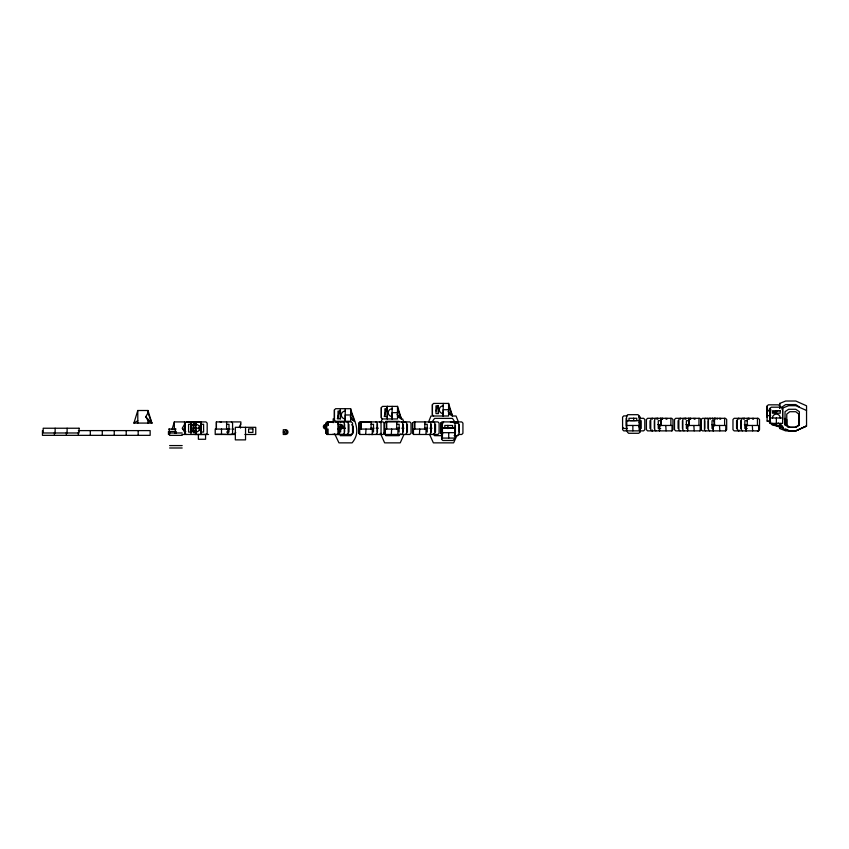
<?xml version="1.0" encoding="UTF-8"?>
<svg xmlns="http://www.w3.org/2000/svg" width="849" height="849" viewBox="0 0 849 849"><rect width="100%" height="100%" fill="white"/><g stroke="black" fill="none" stroke-linecap="round" stroke-linejoin="round"><path stroke-width="1.27" d="M137.793 423.078L137.793 410.502L147.991 410.502L151.865 423.078L133.919 423.078L137.793 410.502M147.991 423.078L147.991 420.669L145.763 416.785L147.991 412.901L147.991 410.502M186.175 434.476L184.976 433.287L184.986 423.099L186.175 421.911L205.989 421.911L207.177 423.099L207.177 433.287L205.989 434.476L194.676 434.476M190.983 431.971L190.993 421.911L190.983 434.486M195.779 431.112L193.328 431.112L193.328 431.77L195.779 431.833M193.328 429.159L193.328 430.432L195.779 430.432M193.328 427.238L193.328 428.193L200.109 428.193M193.392 431.897L193.392 428.193M193.392 425.901L193.392 424.5M196.098 421.911L195.779 423.757L193.328 423.672L193.328 432.725L195.779 432.725M201.192 428.193L201.192 434.476L201.192 421.911L186.175 421.911M201.192 427.726L201.192 426.4M216.389 428.787L216.389 421.911L240.883 421.911L240.883 424.309L239.206 427.227M221.186 422.123L220.071 421.911M226.598 421.911L226.577 429.488M327.205 434.476L326.005 433.287L326.005 423.099L327.205 421.911L351.359 421.911L352.547 423.099L352.547 433.287L351.359 434.476L326.897 434.476L326.897 429.074M328.075 425.052L328.075 421.911L328.075 425.487M332.872 422.123L327.205 421.911M345.225 408.698L345.225 421.263L345.225 414.981L350.637 414.981L350.637 421.263L335.62 421.263L334.421 420.075L334.421 409.887L335.62 408.698L350.637 408.698C353.8 420.86 361.865 431.165 352.112 442.86L338.942 442.86L334.686 433.807M336.82 421.911L335.705 421.911M338.284 421.911L338.284 434.476L338.284 421.911L338.263 424.309L341.839 424.649A2.377 2.377 0 0 1 340.651 429.074L337.626 429.074M340.428 418.748L340.428 409.95M341.149 421.911L340.035 421.911M350.637 414.514L350.637 413.187M360.029 434.476L358.84 433.287L358.84 423.099L360.029 421.911L383.111 421.911L384.3 423.099L384.3 433.287L383.111 434.476L359.721 434.476L359.721 429.074L372.297 429.074L372.297 434.476M360.899 428.787L360.899 421.911L360.91 429.074M368.105 422.123L360.029 421.911M369.644 421.911L368.53 421.911M371.109 421.911L371.087 429.488M382.517 418.95L381.328 417.761L381.328 407.573L382.517 406.384L397.534 406.384L401.407 418.95L402.628 418.95L404.06 422.537M385.658 434.476L384.47 433.287L384.47 423.099L385.658 421.911L409.812 421.911L411.012 423.099L411.012 433.287L409.812 434.476L385.361 434.476L385.361 429.074L397.926 429.074L397.926 434.476M386.539 428.787L386.539 421.911L386.539 429.074M387.335 406.384L387.335 418.95L387.335 406.384L384.236 416.435M396.748 421.911L396.727 429.488M397.534 412.2L397.534 410.874M413.76 434.476L412.572 433.287L412.572 423.099L413.76 421.911L437.914 421.911L439.113 423.099L439.113 433.287L437.914 434.476L413.463 434.476L413.463 429.074L426.028 429.074L426.028 434.476M414.641 428.787L414.641 421.911L414.641 429.074M424.85 421.911L424.818 429.488M433.584 415.999L432.396 414.8L432.396 404.623L433.584 403.424L448.601 403.424L452.475 415.999L456.04 415.999L458.428 421.964M438.402 413.484L438.402 405.939M441.915 434.476L440.727 433.287L440.727 423.099L441.915 421.911L461.729 421.911L462.928 423.099L462.928 433.287L461.729 434.476L458.025 434.476M454.183 439.294L452.995 440.493L442.807 440.493L441.618 439.294L441.618 434.486M441.618 430.793L441.618 429.371M442.425 433.277L442.425 434.391L442.637 433.277M442.796 423.311L441.618 424.277L441.618 439.294M448.601 409.25L448.601 407.913M626.169 426.06L626.169 418.292M636.75 420.69L636.75 418.27L628.982 418.27L628.982 420.69L626.573 420.637L626.573 430.878L626.583 415.872L627.772 414.683L637.949 414.683L639.148 415.872L639.148 427.196M627.39 432.099L628.589 433.287L638.766 433.287L639.955 432.099L639.955 422.484L639.117 422.484M639.955 422.176L639.955 420.754M650.005 428.469L650.005 420.701M652.403 419.151L652.403 418.302M654.335 428.48L654.335 420.711M656.744 419.151L656.744 418.313M657.805 418.302L657.805 419.151L657.497 418.302M659.493 425.476L659.493 430.878L659.493 425.476L672.058 425.476L672.058 430.878L647.607 430.878L646.407 429.679L646.407 419.502L647.607 418.302L671.761 418.313L672.949 419.502L672.949 429.679L671.761 430.878M660.692 428.48L658.283 428.48L658.283 420.711L660.692 420.711L660.671 425.476L660.671 418.302L660.692 425.89M662.146 418.313L662.146 419.151L661.827 418.313M678.096 428.469L678.096 420.701M680.505 419.151L680.505 418.302M682.437 428.48L682.437 420.711M684.835 419.151L684.835 418.313M685.907 418.302L685.907 419.151L685.599 418.302M686.385 428.48L686.385 420.711L688.794 420.711L688.772 425.476L688.772 418.302L688.794 420.711M687.594 425.476L687.594 430.878L687.594 425.476L700.16 425.476L700.16 430.878L675.698 430.878L674.509 429.679L674.509 419.502L675.698 418.302L699.852 418.313L701.051 419.502L701.051 429.679L699.852 430.878M688.794 425.89L688.772 418.302M690.237 418.313L690.237 419.151L689.929 418.313M704.808 428.469L704.808 420.701M707.217 419.151L707.217 418.313M708.077 428.48L708.077 420.711M710.475 419.151L710.475 418.313M712.014 428.48L712.014 420.711L714.434 420.711L714.412 425.476L714.402 418.302L714.434 420.711M712.619 418.313L712.619 419.151L712.3 418.302M713.224 425.476L713.224 430.878L713.224 425.476L725.789 425.476L725.789 430.878L702.41 430.878L701.221 429.679L701.221 419.502L702.41 418.302L725.492 418.313L726.68 419.502L726.68 429.679L725.492 430.878M714.423 425.89L714.402 418.302M715.877 418.313L715.877 419.151L715.569 418.313M736.561 428.469L736.561 420.701M738.959 419.151L738.959 418.302M740.901 428.48L740.901 420.711M743.299 419.151L743.299 418.313M744.371 418.302L744.371 419.151L744.053 418.302M746.048 425.476L746.048 430.878L746.048 425.476L758.624 425.476L758.624 430.878L757.435 430.878M747.258 425.89L747.237 418.302M748.701 418.313L748.701 419.151L748.394 418.313M767.114 417.379L767.114 415.957M779.69 406.034L778.491 404.835L768.313 404.835L767.114 406.034L767.114 415.649L770.68 415.649M770.075 419.724L770.075 418.302M770.075 408.38L770.075 417.995L782.64 417.995L782.64 408.38L781.451 407.191L771.263 407.191L770.075 408.38L770.075 423.396L782.64 427.27L782.64 428.48L788.615 430.868L795.789 430.868L806.55 426.102L806.55 405.811L795.789 401.015L785.654 401.025L779.69 403.434L779.69 408.433L779.69 403.434M779.69 428.49L779.69 426.102L779.69 428.49L785.654 430.878L795.789 430.868L806.55 426.092M782.64 428.48L782.64 426.081M782.64 419.724L782.64 418.302M785.028 424.935L785.028 411.691L788.615 409.282L795.778 409.282L799.365 411.691L799.365 424.935L795.778 427.312L788.615 427.312L785.028 424.935L785.028 418.292M789.772 427.312L786.768 424.935L786.768 419.512M201.171 424.309L198.963 428.193L201.171 432.077L203.59 432.077L203.59 424.309L201.171 424.309L201.192 421.911M172.029 429.456L174.342 421.911L184.551 421.911L185.326 424.426M337.329 418.748L340.046 409.95M436.078 410.969L437.628 405.939M380.798 422.537L382.252 418.95L397.534 418.95L397.534 412.667L392.132 412.667L392.132 418.95L392.132 406.384M428.575 421.964L430.984 415.999L448.601 415.999L448.601 409.717L443.199 409.717L443.199 415.999L443.199 403.424M403.954 434.486L400.24 442.86L384.629 442.86L380.904 434.486M456.836 435.686L453.642 442.86L433.361 442.86L429.636 434.486L430.825 433.287L430.825 423.099L429.636 421.911M184.551 432.077L182.323 428.193L184.551 424.309L184.551 421.911M201.192 424.309L198.963 428.193L201.192 432.077L199.536 429.201L199.536 427.196M400.261 433.881L399.072 435.675L385.828 435.675L384.024 432.99M384.618 423.131L385.828 421.337L399.072 421.337M432.13 421.964L434.539 418.387L452.464 418.387L454.841 421.964M343.07 434.476L344.269 433.287L344.269 423.099L343.07 421.911M347.018 434.476L348.207 433.287L348.207 423.099L347.018 421.911M375.905 434.476L377.094 433.287L377.094 423.099L375.905 421.911M381.042 433.287L379.843 434.476L381.042 433.287L381.042 423.099L379.843 421.911M401.535 434.476L402.734 433.287L402.734 423.099L401.535 421.911M405.482 434.476L406.671 433.287L406.671 423.099L405.482 421.911M443.624 421.889L442.425 423.078L442.425 438.084L455 438.084L455 423.078L453.801 421.889M433.574 434.476L434.773 433.287L434.773 423.099L433.574 421.911M651.936 418.302L650.748 419.502L650.748 429.679L651.936 430.878M655.884 418.302L654.685 419.502L654.685 429.679L655.884 430.878M680.038 418.302L678.85 419.502L678.85 429.679L680.038 430.878M683.976 418.302L682.787 419.502L682.787 429.679L683.976 430.878M705.668 418.302L704.479 419.502L704.479 429.679L705.668 430.878M709.615 418.302L708.427 419.502L708.427 429.679L709.615 430.878M738.503 418.302L737.303 419.502L737.303 429.679L738.503 430.878M742.44 418.302L741.251 419.502L741.251 429.679L742.44 430.878M758.316 430.878L759.515 429.679L759.515 419.502L758.316 418.313L734.162 418.302L732.974 419.502L732.974 429.679L734.162 430.878L758.624 430.878M788.19 427.291L795.789 427.291L798.792 424.935L798.792 414.121L795.789 411.712L789.772 411.712L786.768 414.121L786.768 424.935M795.789 427.291L799.365 424.903M233.072 434.476L235.778 432.682M133.919 423.078L137.793 420.669M795.789 430.868L805.977 426.102M770.892 409.685L767.114 410.842L770.892 410.842M772.59 412.423L778.873 410.481M452.591 427.896L452.591 425.476L444.823 425.476L444.823 427.896L455 427.843L442.425 427.875L455 427.875L455 434.391L454.777 433.277M630.276 420.679L635.455 420.679M387.335 408.783L384.915 408.783L384.915 416.551L387.335 416.551M774.214 411.998L776.803 411.998M627.538 415.893L623.771 415.893L622.582 417.092L622.593 429.679L623.782 430.878L639.148 430.878L639.148 425.466L626.795 425.466M639.117 417.082L639.955 417.082L639.955 432.099M639.987 418.313L643.606 418.313L644.794 419.502L644.794 429.679L643.606 430.878L639.987 430.878M665.775 418.313L666.083 419.151M693.877 418.313L694.185 419.151M719.506 418.313L719.814 419.151M752.341 418.313L752.649 419.151M747.258 420.711L744.838 420.711L744.838 428.48L747.258 428.48M767.114 406.034L767.114 421.051L770.255 421.051M450.416 421.911L453.26 421.911M456.942 421.911L457.972 421.911M454.035 423.099L457.802 423.099L458.991 424.288L458.991 434.476L457.802 435.664L454.088 435.664M770.075 423.396L782.64 423.396L782.64 408.104L788.615 405.695L795.778 405.695L806.55 410.492M190.993 424.309L188.574 424.309L188.574 432.077L190.993 432.077M226.566 424.309L228.986 424.309L228.986 432.077L226.577 432.077M328.075 424.33L324.52 424.649A2.377 2.377 0 0 0 325.708 429.074L328.075 429.074L328.075 434.264M371.087 424.309L373.507 424.309L373.507 432.077M396.727 424.309L399.136 424.309L399.136 432.077M424.818 424.309L427.238 424.309L427.238 432.077M441.618 424.277L442.456 424.277M657.816 424.596L661.063 424.596M685.918 424.596L689.165 424.596M711.558 424.596L714.794 424.596M744.382 424.596L747.619 424.596M774.957 424.617L771.815 424.617L783.128 428.098M193.328 424.999L195.779 424.999M190.983 425.2L193.328 425.2M193.328 425.965L195.779 425.965M193.328 427.716L195.779 427.716L195.79 434.476L195.79 421.911M338.974 428.193L341.139 428.193M343.314 428.193L345.469 428.193M370.726 428.193L373.963 428.193M376.149 428.193L378.304 428.193M396.356 428.193L399.603 428.193M401.779 428.193L403.933 428.193M424.458 428.193L427.694 428.193M429.881 428.193L432.035 428.193M627.485 428.458L623.771 428.458L622.582 427.27M193.328 428.681L195.779 428.681M168.633 429.085L176.04 429.085M230.111 429.085L215.211 429.074L215.211 434.476L235.237 434.476M231.957 429.085L233.815 429.085M441.618 429.679L442.456 429.679M78.352 430.602L150.146 430.602L150.146 435.346L42.45 435.346L42.45 430.602M190.983 431.196L193.328 431.196M666.083 430.878L665.775 425.476M694.185 430.878L693.877 425.476M719.814 430.878L719.506 425.476M752.649 430.878L752.341 425.476M193.328 431.398L195.779 431.398M283.279 432.109L284.457 432.109M442.425 432.672L455 432.672M169.62 432.979L182.185 432.979M231.384 421.911L232.573 423.099L232.584 433.287L231.384 434.476L216.389 434.264M334.602 434.476L332.872 434.264M335.705 434.476L339.462 434.476L339.462 429.074M339.823 434.476L342.879 434.476M368.53 434.476L369.952 434.476M371.109 434.476L373.22 434.476M182.015 434.476L208.567 434.476M244.883 434.476L255.751 434.476L255.751 427.312L235.343 427.312L235.343 439.878L245.541 439.878L245.541 427.312M169.62 435.378L182.185 435.378M340.141 435.675L350.945 435.675L353.333 432.672L353.333 426.654L351.741 424.659M442.297 435.675L434.529 435.675L433.33 433.892M169.62 445.576L182.185 445.576M169.62 447.985L182.185 447.985M626.583 420.669L639.148 420.669M767.114 421.051L770.892 422.208M772.473 423.396L782.64 427.27L780.242 423.396M774.214 424.617L783.256 428.055M785.463 428.957L788.7 430.39M448.601 405.833L452.475 415.999L448.601 413.601L448.601 403.424M397.534 408.783L401.407 418.95L397.534 416.551L397.534 406.384M350.637 411.096L354.5 421.263L350.637 418.865L350.637 408.698M147.991 420.669L151.865 423.078L147.991 412.901M799.365 406.979L795.789 404.57L785.654 404.58L782.078 406.989L782.078 409.367M778.151 422.908L782.64 427.27M639.955 417.082L638.777 415.893L638.777 416.732M448.113 411.51L452.475 415.999M397.045 414.461L401.407 418.95M350.149 416.774L354.5 421.263M182.323 428.193L185.804 431.78M145.763 416.785L151.865 423.078M184.551 424.309L185.411 426.569M776.357 417.995L776.357 423.396M769.512 408.433L769.512 410.842M757.435 418.302L757.435 425.476M753.498 418.313L753.498 419.151M749.168 418.302L749.168 419.151M738.959 430.029L738.959 430.878M724.611 418.302L724.611 425.476M720.674 418.313L720.674 419.151M717.416 418.302L717.416 419.151M698.971 418.302L698.971 425.476M695.044 418.313L695.044 419.151M690.704 418.302L690.704 419.151M670.88 418.302L670.88 425.476M666.943 418.313L666.943 419.151M662.602 418.302L662.602 419.151M660.671 418.302L660.671 425.476M652.403 430.029L652.403 430.878M641.197 420.711L641.197 428.48M633.672 418.154L633.672 420.319M632.866 425.466L632.866 430.868M459.33 424.309L459.33 432.077M456.932 421.911L456.932 422.749M455.404 425.498L455.404 433.266M448.707 432.672L448.707 438.073M447.901 425.36L447.901 428.607M440.727 423.099L440.727 433.287M435.516 424.309L435.516 432.077M432.396 404.623L432.396 414.8M431.175 424.309L431.175 432.077M419.746 429.074L419.438 434.264M412.572 423.099L412.572 433.287M407.414 424.309L407.414 432.077M403.084 424.309L403.084 432.077M391.644 429.074L391.336 434.264M384.47 423.099L384.47 433.287M381.328 407.573L381.328 417.761M377.444 424.309L377.444 432.077M366.015 429.074L365.696 434.264M358.84 423.099L358.84 433.287M348.95 424.309L348.95 432.077M344.62 424.309L344.62 432.077M340.672 424.309L340.672 432.077M334.421 409.887L334.421 420.075M333.179 418.822L333.179 422.675M326.005 423.099L326.005 433.287M240.447 424.235L240.447 428.076M227.776 429.074L227.776 434.476M221.493 429.074L221.493 434.476M216.389 421.911L216.389 429.074M205.575 434.476L205.575 439.273L198.39 439.273L198.39 434.476M184.986 423.099L184.976 433.287M176.221 433.478L176.221 431.472L168.452 431.472L168.452 434.476L169.62 434.476L169.62 431.472M175.329 429.085L175.329 431.472M175.064 431.472L175.064 433.478M174.342 421.911L174.342 429.488M169.344 429.085L169.344 431.472M138.175 430.602L138.175 435.346M126.214 430.602L126.214 435.346M114.244 430.602L114.244 435.346M102.283 430.602L102.283 435.346M90.312 430.602L90.312 435.346M78.352 432.364L78.352 435.346M67.113 428.236L67.113 432.979M66.381 432.364L66.381 435.346M55.143 428.236L55.143 432.979M54.421 432.364L54.421 435.346M772.473 417.995A3.884 3.884 0 0 1 776.357 414.11A3.884 3.884 0 0 1 780.242 417.995M769.512 415.649A3.884 3.884 0 0 1 770.659 412.901M345.225 418.865A3.884 3.884 0 0 1 341.34 414.981A3.884 3.884 0 0 1 345.225 411.096M392.132 416.551A3.884 3.884 0 0 1 388.248 412.667A3.884 3.884 0 0 1 392.132 408.783M443.199 413.601A3.884 3.884 0 0 1 439.315 409.717A3.884 3.884 0 0 1 443.199 405.833M195.779 424.309A3.884 3.884 0 0 1 199.664 428.193A3.884 3.884 0 0 1 195.779 432.077M193.328 424.564L193.328 425.285L195.779 425.285L195.779 424.564L193.328 424.564M438.402 405.833L435.983 405.833L435.983 413.601L438.402 413.601L438.402 405.833M780.242 410.778L772.473 410.778L772.473 413.198L780.242 413.198L780.242 410.778M340.428 411.096L338.019 411.096L338.019 418.865L340.428 418.865L340.428 411.096M79.074 428.236L43.182 428.236L43.182 432.979L79.074 432.979L79.074 428.236M252.917 428.894L248.598 428.894L248.598 432.406L252.917 432.406L252.917 428.894M285.646 429.732L283.279 429.732L283.279 434.476L285.646 434.476A2.377 2.377 0 0 0 286.835 430.05L285.646 429.732M285.052 433.139A1.199 1.199 0 0 0 286.845 432.109A1.199 1.199 0 0 0 285.052 431.069A1.199 1.199 0 0 0 285.052 433.139M325.114 427.737A1.199 1.199 0 0 0 326.897 426.707A1.199 1.199 0 0 0 325.114 425.667A1.199 1.199 0 0 0 325.114 427.737M340.056 427.737A1.199 1.199 0 0 0 341.85 426.707A1.199 1.199 0 0 0 340.056 425.667A1.199 1.199 0 0 0 340.056 427.737"/></g></svg>
